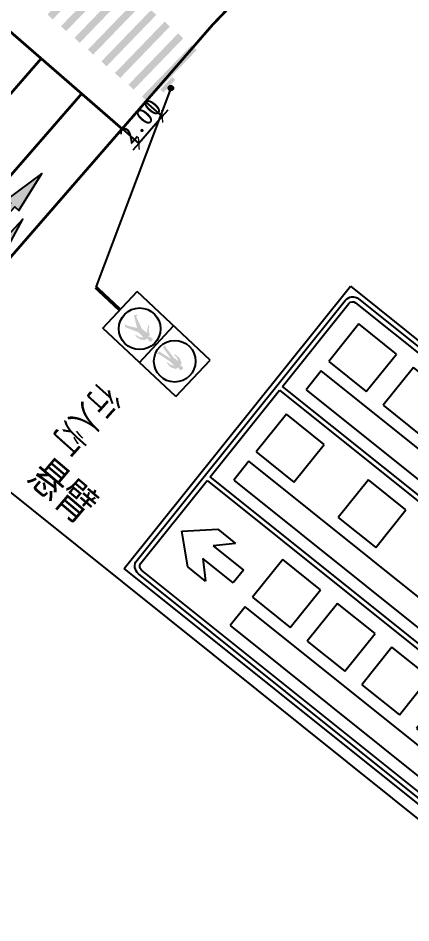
# Model space of a CAD drawing. Header units: millimetres. Extents: x 67536 to 67858, y 50657 to 50929.
# Drawn here: x 67669 to 67691, y 50704.4 to 50755.1 of the extents above; entities that cross this region are included whole.
import ezdxf

# ---------------------------------------------------------------- set-up
doc = ezdxf.new("R2010")
doc.units = ezdxf.units.MM
for name, color, linetype in [('@-交通信号', 7, 'Continuous'), ('@-交通标志', 7, 'Continuous'), ('@-地面图案', 7, 'Continuous'), ('@-注释', 7, 'Continuous'), ('@-路面边线', 7, 'Continuous')]:
    doc.layers.add(name, color=color, linetype=linetype)
doc.layers.add('@-道路标线', color=7, linetype='Continuous', lineweight=0)
doc.layers.get('0').off()
doc.styles.add('--黑体', font='simhei.ttf')
doc.styles.add('-黑体', font='simhei.ttf', dxfattribs={"width": 0.8})
doc.styles.add('宋体', font='')
doc.styles.get('宋体').set_extended_font_data('SimSun')
doc.dimstyles.new('标志标注', dxfattribs={"dimtxt": 1, "dimasz": 0.5, "dimexe": 0, "dimexo": 0, "dimgap": 0.25, "dimtad": 1, "dimzin": 0, "dimdsep": 46, "dimtxsty": '--黑体', "dimblk": 'ARCHTICK', "dimcen": 0.09, "dimadec": 0, "dimazin": 0, "dimtfac": 1, "dimtix": 1, "dimtmove": 1, "dimatfit": 0, "dimfxl": 1, "dimtolj": 1, "dimtzin": 0, "dimarcsym": 0})

# ---------------------------------------------------------------- blocks, each defined once
blk = doc.blocks.new('6米直行加右转')
at = {"layer": '@-地面图案'}
blk.add_hatch(color=256, dxfattribs=at).paths.add_polyline_path([(1.6, -0.15), (3.6, -0.15), (3.6, -0.45), (6, 0), (3.6, 0.45), (3.6, 0.15), (0, 0.15), (0, -0.15), (0.4, -0.15), (1.2, -0.95), (0.3, -0.95), (1.8, -1.35), (3.4, -0.95), (2.4, -0.95)])
at = {"layer": '@-地面图案', "linetype": 'Continuous'}
blk.add_lwpolyline([(1.8, -1.35), (3.4, -0.95), (2.4, -0.95), (1.6, -0.15), (3.6, -0.15), (3.6, -0.45), (6, 0), (3.6, 0.45), (3.6, 0.15), (0, 0.15), (0, -0.15), (0.4, -0.15), (1.2, -0.95), (0.3, -0.95)], close=True, dxfattribs=at)
blk = doc.blocks.new('A$C4D5C2BD2')
at = {"layer": '@-交通信号', "linetype": 'ByBlock', "lineweight": -3}
h = blk.add_hatch(color=14, dxfattribs=at)
edge = h.paths.add_edge_path()
edge.add_line((0.981, 0.31), (0.905, 0.534))
edge.add_line((0.905, 0.534), (0.001, 0.223))
edge.add_line((0.001, 0.223), (0.077, 0))
edge.add_line((0.077, 0), (0.981, 0.31))
blk.add_hatch(color=14, dxfattribs=at).paths.add_polyline_path([(0.557, 0.515, 1), (0.292, 0.515, 1)])
at = {"layer": '@-交通信号', "color": 14}
blk.add_circle((0.425, 0.515, 363.651), 0.132, dxfattribs=at)
blk = doc.blocks.new('A$C3CD052C4')
at = {"layer": '@-交通信号'}
h = blk.add_hatch(color=256, dxfattribs=at)
h.paths.add_polyline_path([(0.198, 4.356), (0.304, 4.182), (0.32, 3.934), (0.381, 3.967), (0.401, 4.276), (0.275, 4.548), (0.121, 4.589), (0.137, 4.65), (0.157, 4.715), (0.141, 4.776), (0.1, 4.814), (0.043, 4.83), (-0.015, 4.814), (-0.055, 4.776), (-0.071, 4.715), (-0.051, 4.65), (-0.035, 4.589), (-0.19, 4.548), (-0.316, 4.276), (-0.295, 3.967), (-0.234, 3.934), (-0.218, 4.182), (-0.113, 4.356), (-0.113, 3.967), (-0.234, 3.267), (-0.279, 3.257), (-0.291, 3.19), (-0.113, 3.19), (0.043, 3.967), (0.198, 3.19), (0.377, 3.19), (0.365, 3.257), (0.32, 3.267), (0.198, 3.967)])
h.paths.add_polyline_path([(-0.061, 1.636), (-0.348, 0.921), (-0.458, 0.919), (-0.477, 0.887), (-0.307, 0.779), (0.082, 1.403), (0.39, 0.855), (0.361, 0.823), (0.365, 0.797), (0.408, 0.779), (0.506, 0.859), (0.201, 1.639), (0.216, 2.02), (0.368, 1.86), (0.408, 1.596), (0.474, 1.636), (0.445, 1.947), (0.303, 2.15), (0.133, 2.208), (0.125, 2.252, 0.207228), (0.135, 2.45, 0.071106), (0.119, 2.472, 0.097589), (0.103, 2.484, 0.022233), (0.085, 2.492, 0.040799), (0.074, 2.494, 0.045979), (0.046, 2.497, 0.036358), (0.01, 2.494, 0.028309), (-0.009, 2.491, 0.024691), (-0.031, 2.484, 0.079385), (-0.056, 2.47, 0.12435), (-0.067, 2.455, 0.081145), (-0.072, 2.435, 0.069556), (-0.07, 2.412, 0.00473), (-0.068, 2.402, 0.009011), (-0.067, 2.397, 0.057142), (-0.061, 2.381, -0.068241), (-0.056, 2.368, -0.124353), (-0.057, 2.348, 0.089456), (-0.06, 2.321, 0.014819), (-0.058, 2.301, -0.022419), (-0.056, 2.28, 0.042847), (-0.056, 2.27, 0.182875), (-0.054, 2.264, 0.101619), (-0.045, 2.259, 0.029922), (-0.002, 2.249), (-0.002, 2.204), (-0.11, 2.179), (-0.181, 2.086), (-0.291, 1.94), (-0.331, 1.904), (-0.506, 1.794), (-0.453, 1.754), (-0.263, 1.853), (-0.216, 1.878), (-0.11, 2.021)])
for p, q in [((-1.402, 5.609), (-1.402, 0)), ((1.402, 5.609), (-1.402, 5.609)), ((1.402, 5.609), (1.402, 0)), ((1.402, 2.805), (-1.402, 2.805)), ((1.402, 0), (-1.402, 0))]:
    blk.add_line(p, q, dxfattribs=at)
at = {"layer": '@-交通信号', "color": 1}
blk.add_circle((0, 4.207), 1.166, dxfattribs=at)
at = {"layer": '@-交通信号', "color": 3}
blk.add_circle((0.016, 1.53), 1.166, dxfattribs=at)
blk = doc.blocks.new('A$C1B03350C')
at = {"layer": '@-交通标志'}
for p, q in [((23.472, 21.953), (0.545, 20.911)), ((24.391, 1.724), (23.472, 21.953)), ((22.675, 21.646), (1.367, 20.678)), ((22.687, 21.377), (1.379, 20.408)), ((0.545, 20.911), (1.464, 0.682)), ((23.238, 15.185), (22.969, 21.119)), ((24.084, 2.521), (23.239, 21.131)), ((15.239, 20.227), (17.936, 20.35)), ((17.936, 20.35), (18.058, 17.653)), ((19.15, 20.405), (21.847, 20.528)), ((19.272, 17.708), (19.15, 20.405)), ((21.847, 20.528), (21.969, 17.83)), ((0.852, 20.114), (1.697, 1.503)), ((1.121, 20.126), (1.391, 14.192)), ((7.417, 19.872), (10.114, 19.994)), ((7.539, 17.175), (7.417, 19.872)), ((10.114, 19.994), (10.236, 17.297)), ((11.328, 20.05), (14.025, 20.172)), ((11.45, 17.352), (11.328, 20.05)), ((14.025, 20.172), (14.147, 17.475)), ((15.361, 17.53), (15.239, 20.227)), ((4.193, 19.456), (2.912, 17.896)), ((5.609, 18.018), (4.193, 19.456)), ((2.912, 17.896), (2.97, 16.624)), ((5.667, 16.747), (5.609, 18.018)), ((21.969, 17.83), (19.272, 17.708)), ((2.97, 16.624), (3.828, 17.564)), ((3.828, 17.564), (3.927, 15.389)), ((4.727, 17.605), (5.667, 16.747)), ((4.826, 15.43), (4.727, 17.605)), ((10.236, 17.297), (7.539, 17.175)), ((14.147, 17.475), (11.45, 17.352)), ((18.058, 17.653), (15.361, 17.53)), ((7.565, 16.5), (22, 17.156)), ((22, 17.156), (22.061, 15.807)), ((7.626, 15.152), (7.565, 16.5)), ((22.061, 15.807), (7.626, 15.152)), ((3.927, 15.389), (4.826, 15.43)), ((1.391, 14.192), (23.238, 15.185)), ((23.251, 14.915), (1.403, 13.923)), ((23.533, 8.712), (23.251, 14.915)), ((1.403, 13.923), (1.685, 7.719)), ((13.577, 13.665), (16.274, 13.788)), ((16.274, 13.788), (16.396, 11.09)), ((19.443, 13.932), (22.14, 14.054)), ((19.565, 11.234), (19.443, 13.932)), ((22.14, 14.054), (22.262, 11.357)), ((7.711, 13.399), (10.408, 13.521)), ((7.833, 10.701), (7.711, 13.399)), ((10.408, 13.521), (10.53, 10.824)), ((13.699, 10.968), (13.577, 13.665)), ((3.656, 12.268), (2.219, 10.852)), ((4.927, 12.326), (3.656, 12.268)), ((4.069, 11.386), (4.927, 12.326)), ((6.244, 11.485), (4.069, 11.386)), ((6.285, 10.586), (6.244, 11.485)), ((22.262, 11.357), (19.565, 11.234)), ((2.219, 10.852), (3.778, 9.571)), ((10.53, 10.824), (7.833, 10.701)), ((7.864, 10.027), (22.293, 10.683)), ((16.396, 11.09), (13.699, 10.968)), ((22.293, 10.683), (22.354, 9.334)), ((4.11, 10.487), (6.285, 10.586)), ((5.05, 9.629), (4.11, 10.487)), ((3.778, 9.571), (5.05, 9.629)), ((7.925, 8.678), (7.864, 10.027)), ((22.354, 9.334), (7.925, 8.678)), ((1.685, 7.719), (23.533, 8.712)), ((23.545, 8.442), (1.697, 7.449)), ((23.815, 2.508), (23.545, 8.442)), ((1.697, 7.449), (1.967, 1.516)), ((10.905, 7.057), (13.602, 7.18)), ((13.602, 7.18), (13.725, 4.482)), ((14.816, 7.235), (17.513, 7.357)), ((14.938, 4.537), (14.816, 7.235)), ((17.513, 7.357), (17.636, 4.66)), ((3.083, 6.702), (5.78, 6.824)), ((3.205, 4.004), (3.083, 6.702)), ((5.78, 6.824), (5.903, 4.127)), ((6.994, 6.879), (9.691, 7.002)), ((7.116, 4.182), (6.994, 6.879)), ((9.691, 7.002), (9.814, 4.305)), ((11.027, 4.36), (10.905, 7.057)), ((21.452, 6.59), (20.18, 6.532)), ((23.012, 5.31), (21.452, 6.59)), ((20.18, 6.532), (21.12, 5.674)), ((21.12, 5.674), (18.945, 5.575)), ((18.945, 5.575), (18.986, 4.676)), ((21.574, 3.893), (23.012, 5.31)), ((17.636, 4.66), (14.938, 4.537)), ((18.986, 4.676), (21.161, 4.775)), ((21.161, 4.775), (20.303, 3.835)), ((5.903, 4.127), (3.205, 4.004)), ((9.814, 4.305), (7.116, 4.182)), ((13.725, 4.482), (11.027, 4.36)), ((3.232, 3.33), (17.666, 3.986)), ((17.666, 3.986), (17.727, 2.637)), ((20.303, 3.835), (21.574, 3.893)), ((3.293, 1.981), (3.232, 3.33)), ((17.727, 2.637), (3.293, 1.981)), ((2.249, 1.258), (23.557, 2.226)), ((1.464, 0.682), (24.391, 1.724)), ((2.261, 0.988), (23.569, 1.957))]:
    blk.add_line(p, q, dxfattribs=at)
for centre, major_axis, start_param, end_param in [((22.699, 21.107), (-0.382, 0.382), 3.972398, 5.543194), ((22.699, 21.107), (-0.191, 0.191), 3.972398, 5.543194), ((1.391, 20.139), (-0.382, 0.382), -0.739991, 0.830805), ((1.391, 20.139), (0.191, 0.191), 0.830805, 2.401601), ((23.545, 2.496), (0.191, 0.191), 3.972398, 5.543194), ((23.545, 2.496), (-0.382, 0.382), 2.401601, 3.972398), ((2.237, 1.528), (-0.382, 0.382), 0.830805, 2.401601), ((2.237, 1.528), (0.191, 0.191), 2.401601, 3.972398)]:
    blk.add_ellipse(centre, major_axis=major_axis, ratio=1, start_param=start_param, end_param=end_param, dxfattribs=at)
blk = doc.blocks.new('_ARCHTICK')
at = {"color": 0, "linetype": 'ByBlock', "const_width": 0.15}
blk.add_lwpolyline([(-0.5, -0.5), (0.5, 0.5)], dxfattribs=at)
blk = doc.blocks.new('*D92')
at = {"layer": '@-注释', "color": 0, "lineweight": -2, "transparency": 16777216}
for p, q in [((67676.113, 50750.372), (67677.047, 50749.56)), ((67677.047, 50749.56), (67677.375, 50749.937)), ((67677.047, 50749.56), (67675.735, 50748.05)), ((67674.801, 50748.862), (67675.735, 50748.05)), ((67675.735, 50748.05), (67675.407, 50747.673))]:
    blk.add_line(p, q, dxfattribs=at)
at = {"layer": 'Defpoints', "color": 0, "transparency": 16777216}
for p in [(67676.113, 50750.372), (67674.801, 50748.862), (67675.735, 50748.05)]:
    blk.add_point(p, dxfattribs=at)
at = {"layer": '@-注释', "color": 0, "lineweight": -2, "transparency": 16777216, "xscale": 0.5, "yscale": 0.5, "zscale": 0.5}
for p, rotation in [((67677.047, 50749.56), 229.000000000068), ((67675.735, 50748.05), 49.00000000006798)]:
    blk.add_blockref('_ARCHTICK', p, dxfattribs=dict(at, rotation=rotation))
at = {"layer": '@-注释', "color": 0, "transparency": 16777216, "insert": (67675.821, 50749.301), "char_height": 1, "attachment_point": 5, "rotation": 49, "style": '--黑体'}
blk.add_mtext('\\A1;2.00', dxfattribs=at)
blk = doc.blocks.new('*U120')
at = {"layer": '@-路面边线'}
h = blk.add_hatch(color=256, dxfattribs=at)
h.dxf.hatch_style = 1
h.paths.add_polyline_path([(0.403, 3.999), (0.191, 0.004), (0.591, -0.017), (0.803, 3.977)])
blk = doc.blocks.new('*U122')
at = {"layer": '@-道路标线', "color": 0, "linetype": 'ByBlock', "lineweight": -2, "transparency": 16777216}
for p, rotation in [((67670.481, 50755.39), 319.0000000001187), ((67671.235, 50754.734), 319.0000000001187), ((67671.99, 50754.078), 319.0000000001187), ((67672.745, 50753.422), 319.0000000001187), ((67673.499, 50752.766), 319.0000000001187), ((67674.254, 50752.11), 319.0000000001187), ((67675.009, 50751.454), 319.0000000001314), ((67675.764, 50750.798), 319.0000000001187)]:
    blk.add_blockref('*U120', p, dxfattribs=dict(at, rotation=rotation))

msp = doc.modelspace()

# ---------------------------------------------------------------- linework, layer by layer
at = {"layer": '@-交通信号', "linetype": 'Continuous', "lineweight": -3}
msp.add_line((67677.531, 50751.142), (67673.324, 50739.999, 31.077), dxfattribs=at)
at = {"layer": '@-交通信号', "const_width": 0.2, "elevation": 31.077, "flags": 128}
msp.add_lwpolyline([(67674.677, 50738.733), (67673.324, 50739.999)], dxfattribs=at)
at = {"layer": '@-交通标志', "lineweight": 0, "ltscale": 0.5}
msp.add_line((67674.958, 50723.381), (67667.176, 50729.614), dxfattribs=at)
at = {"layer": '@-交通标志'}
msp.add_lwpolyline([(67667.176, 50729.614), (67695.016, 50707.316)], dxfattribs=at)
at = {"layer": '@-道路标线', "color": 7, "linetype": 'Continuous', "const_width": 0.15, "flags": 128}
for points in [[(67657.593, 50763.821), (67674.801, 50748.862)], [(67670.062, 50752.557), (67670.272, 50752.799)], [(67670.062, 50752.557), (67649.928, 50729.396)], [(67672.537, 50750.831), (67652.192, 50727.427)], [(67675.494, 50749.66), (67595.214, 50657.308)]]:
    msp.add_lwpolyline(points, dxfattribs=at)
msp.add_lwpolyline([(67675.494, 50749.66), (67679.848, 50754.669, -0.368919), (67705.54, 50758.508), (67716.997, 50751.349)], format="xyb", dxfattribs=at)

# ---------------------------------------------------------------- block references
at = {"layer": '@-交通信号', "linetype": 'Continuous', "ltscale": 2, "rotation": 207.8082161650428}
msp.add_blockref('A$C4D5C2BD2', (67677.667, 50751.796, -363.651), dxfattribs=at)
at = {"layer": '@-交通信号', "rotation": 226.9033833708757}
msp.add_blockref('A$C3CD052C4', (67674.677, 50738.733, 31.077), dxfattribs=at)
at = {"layer": '@-交通标志', "xscale": -1, "rotation": 323.9096035221809}
msp.add_blockref('A$C1B03350C', (67693.614, 50708.493), dxfattribs=at)
at = {"layer": '@-地面图案', "rotation": 47.38350586665808}
msp.add_blockref('6米直行加右转', (67666.242, 50741.95), dxfattribs=at)
at = {"layer": '@-道路标线'}
msp.add_blockref('*U122', (0, 0), dxfattribs=at)

# ---------------------------------------------------------------- texts
at = {"layer": '@-交通信号', "style": '宋体', "width": 0.7}
msp.add_text('行人灯', height=1.5, rotation=228.1725, dxfattribs=at).set_placement((67673.667, 50734.681, 31.077))
at = {"layer": '@-交通标志', "style": '-黑体', "width": 0.8}
msp.add_text('悬臂', height=1.8, rotation=319.7298, dxfattribs=at).set_placement((67669.426, 50729.242))

# ---------------------------------------------------------------- dimensions: what is measured, and where the dimension line sits
at = {"layer": '@-注释'}
dim = msp.add_aligned_dim(p1=(67676.113, 50750.372), p2=(67674.801, 50748.862), distance=1.238, dimstyle='标志标注', dxfattribs=at)
dim.commit()
dim.dimension.update_dxf_attribs({"geometry": '*D92', "text_midpoint": (67675.821, 50749.301)})

doc.saveas('drawing.dxf')
